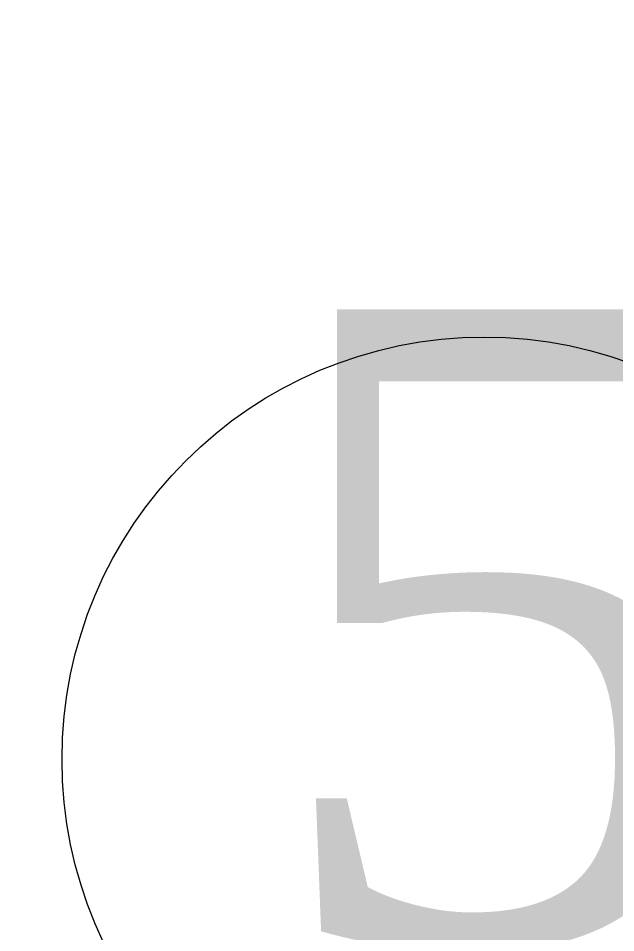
# Model space of a CAD drawing. Header units: millimetres. Extents: x 1322820 to 1391563, y 1051909 to 1098256.
# Drawn here: x 1362517 to 1362847, y 1068301 to 1068806 of the extents above; entities that cross this region are included whole.
import ezdxf

# ---------------------------------------------------------------- set-up
doc = ezdxf.new("R2010")
doc.units = ezdxf.units.MM
doc.header["$MEASUREMENT"] = 0
doc.linetypes.add('AStair_dashed', pattern=[1800, 800, -1000])
doc.layers.get('0').update_dxf_attribs({"true_color": 0x787878})
doc.layers.add('Circuite', color=7, linetype='Continuous', lineweight=25)
doc.layers.add('circuite prize vitali', color=1, linetype='Continuous')
doc.layers.add('New_arhitectura - desen 2D_Pen_No__2', color=7, linetype='Continuous', lineweight=13, true_color=0x787878)

# ---------------------------------------------------------------- blocks, each defined once
blk = doc.blocks.new('terasa')
at = {"layer": 'New_arhitectura - desen 2D_Pen_No__2', "linetype": 'AStair_dashed', "lineweight": 13}
blk.add_line((1355928.539, 1066506.317), (1366234.763, 1069443.92), dxfattribs=at)

msp = doc.modelspace()

# ---------------------------------------------------------------- block references
msp.add_blockref('terasa', (0, 0))

# ---------------------------------------------------------------- next in the draw order: linework, layer by layer
at = {"layer": 'Circuite', "lineweight": 20}
msp.add_circle((1362774.69, 1068396.5), 233.57, dxfattribs=at)

# ---------------------------------------------------------------- next in the draw order: texts
at = {"layer": 'circuite prize vitali', "linetype": 'Continuous', "insert": (1362650.88, 1068645.45), "char_height": 400, "width": 2184.2127, "attachment_point": 1}
msp.add_mtext('{\\fTimes New Roman|b0|i0|c0|p18;\\H0.875x;5\\H1.1429x; \\H0.5x;TET}', dxfattribs=at)

doc.saveas('drawing.dxf')
